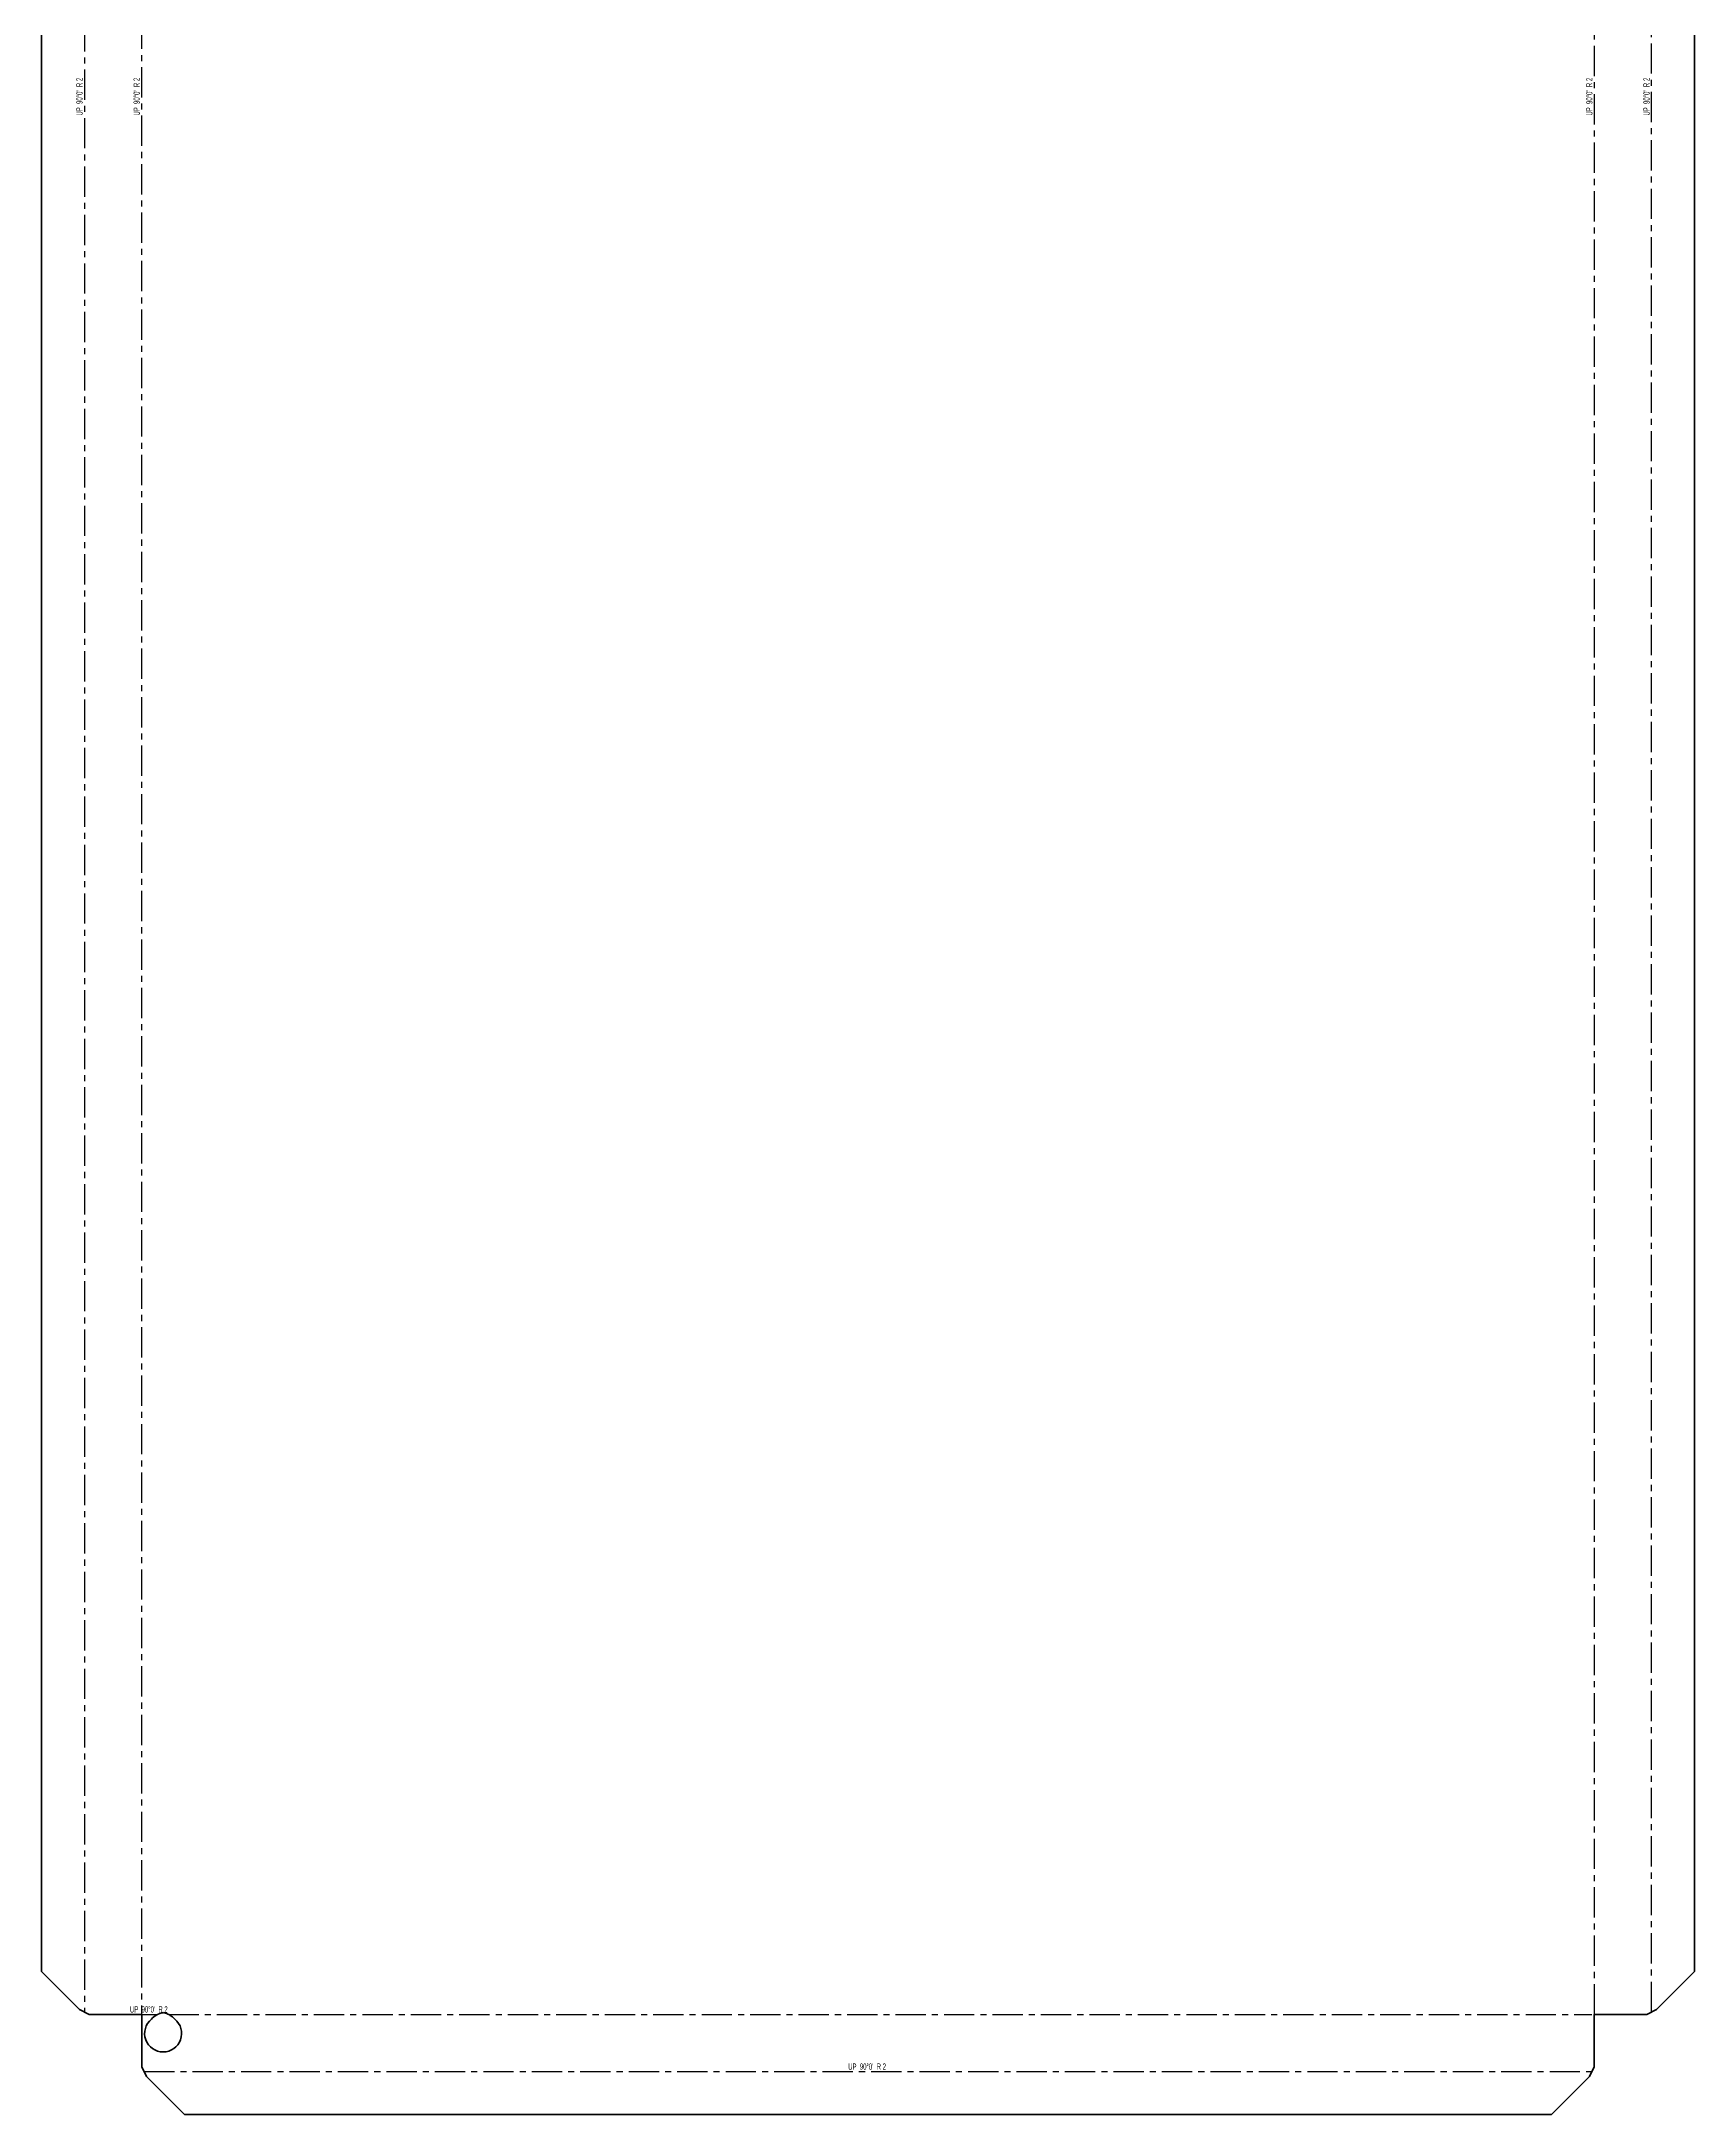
# Model space of a CAD drawing. Header units: millimetres. Extents: x 96 to 789, y -612 to 1081.
# Drawn here: x 96 to 789, y -612 to 257 of the extents above; entities that cross this region are included whole.
import ezdxf

# ---------------------------------------------------------------- set-up
doc = ezdxf.new("R2010")
doc.units = ezdxf.units.MM
doc.linetypes.add('CENTERX2', pattern=[20.32, 12.7, -2.54, 2.54, -2.54])
doc.styles.add('SLDTEXTSTYLE1', font='TXT', dxfattribs={"width": 0.5675})

msp = doc.modelspace()

# ---------------------------------------------------------------- linework, layer by layer
at = {"color": 7, "linetype": 'CENTERX2'}
for p, q in [((114.15, 1037.81), (114.15, -569.18)), ((138.15, 1038.81), (138.15, -570.18)), ((747.16, -570.18), (747.16, 1038.81)), ((771.16, -569.18), (771.16, 1037.81)), ((138.16, -570.19), (144.9, -570.19)), ((149.41, -570.19), (746.15, -570.19)), ((139.16, -594.19), (746.15, -594.19))]:
    msp.add_line(p, q, dxfattribs=at)
at = {"color": 7, "linetype": 'Continuous', "lineweight": 35}
for p, q in [((96.15, -552.18), (96.15, 1020.81)), ((789.16, 1020.81), (789.16, -552.18)), ((112.15, -568.18), (96.15, -552.18)), ((773.16, -568.18), (789.16, -552.18)), ((116.15, -570.18), (112.15, -568.18)), ((138.16, -570.18), (116.15, -570.18)), ((138.16, -570.18), (138.16, -592.19)), ((747.15, -570.18), (769.16, -570.18)), ((747.15, -570.18), (747.15, -592.19)), ((773.16, -568.18), (769.16, -570.18)), ((140.16, -596.19), (138.16, -592.19)), ((156.16, -612.19), (140.16, -596.19)), ((745.15, -596.19), (729.15, -612.19)), ((747.15, -592.19), (745.15, -596.19)), ((729.15, -612.19), (156.16, -612.19))]:
    msp.add_line(p, q, dxfattribs=at)
msp.add_arc((147.16, -578.19), 7.75, 129.26803, 50.73197, dxfattribs=at)
msp.add_open_spline([(152.06, -572.19), (151.74, -571.86), (151.39, -571.54), (150.83, -571.1), (150.64, -570.96), (150.24, -570.68), (150.04, -570.56), (149.6, -570.29), (149.38, -570.17), (149.07, -570.01), (148.97, -569.96), (148.77, -569.86), (148.63, -569.81), (148.02, -569.57), (147.57, -569.47), (146.74, -569.47), (146.29, -569.57), (145.73, -569.79), (145.67, -569.81), (145.54, -569.87), (145.5, -569.88), (145.35, -569.95), (145.25, -570), (145.04, -570.11), (144.93, -570.17), (144.72, -570.29), (144.6, -570.36), (143.64, -570.94), (142.89, -571.53), (142.25, -572.19)], degree=3, knots=[0, 0, 0, 0, 0.125, 0.125, 0.1875, 0.1875, 0.25, 0.25, 0.3125, 0.3125, 0.34375, 0.34375, 0.375, 0.375, 0.5, 0.5, 0.625, 0.625, 0.640625, 0.640625, 0.65625, 0.65625, 0.6875, 0.6875, 0.71875, 0.71875, 0.75, 0.75, 1, 1, 1, 1], dxfattribs=at)

# ---------------------------------------------------------------- texts
at = {"color": 7, "linetype": 'Continuous', "lineweight": 0, "char_height": 2.6458, "attachment_point": 2, "rotation": 90, "style": 'SLDTEXTSTYLE1'}
for insert in [(110.74, 233.94), (134.74, 233.94), (743.72, 233.94), (767.72, 233.94)]:
    msp.add_mtext("UP  90°0'  R 2", dxfattribs=dict(at, insert=insert))
at = {"color": 7, "linetype": 'Continuous', "lineweight": 0, "char_height": 2.6458, "attachment_point": 2, "style": 'SLDTEXTSTYLE1'}
for insert in [(141.15, -566.77), (442.28, -590.77)]:
    msp.add_mtext("UP  90°0'  R 2", dxfattribs=dict(at, insert=insert))

doc.saveas('drawing.dxf')
